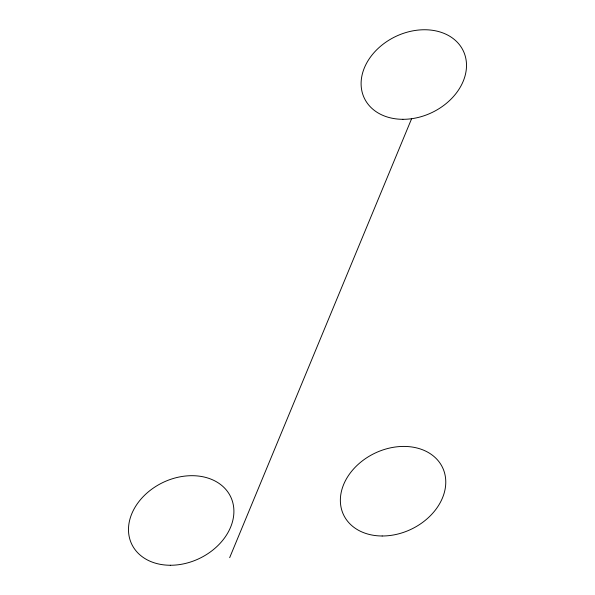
<?xml version="1.0" encoding="UTF-8"?>
<svg xmlns="http://www.w3.org/2000/svg" width="595" height="595" viewBox="0 0 595 595"><rect width="100%" height="100%" fill="white"/><g stroke="black" fill="none" stroke-linecap="round" stroke-linejoin="round"><path stroke-width="0.89" d="M229.67 557.664L411.606 118.717M170.296 565.257A54.852 42.141 -25.6 0 0 231.306 498.208A54.852 42.141 -25.6 0 0 141.982 497.948A54.852 42.141 -25.6 0 0 170.296 565.257M382.169 535.991A54.852 42.141 -25.6 0 0 443.178 468.942A54.852 42.141 -25.6 0 0 353.861 468.674A54.852 42.141 -25.6 0 0 382.169 535.991M402.904 119.312A54.852 42.141 -25.6 0 0 463.914 52.271A54.852 42.141 -25.6 0 0 374.597 52.003A54.852 42.141 -25.6 0 0 402.904 119.312"/></g></svg>
